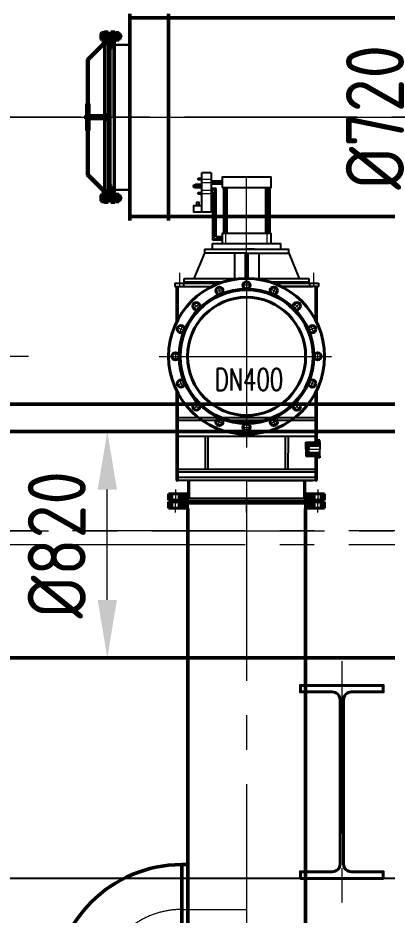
# Model space of a CAD drawing. Header units: millimetres. Extents: x 188205 to 604756, y -401673 to 15123.
# Drawn here: x 359863 to 361200, y -17253 to -14000 of the extents above; entities that cross this region are included whole.
import ezdxf

# ---------------------------------------------------------------- set-up
doc = ezdxf.new("R2010")
doc.units = ezdxf.units.MM
doc.header["$LTSCALE"] = 500
for name, pattern in [('CENTER', [2, 1.25, -0.25, 0.25, -0.25]), ('DASHEDX2', [38.1, 25.4, -12.7]), ('PHANTOM2', [1.25, 0.625, -0.125, 0.125, -0.125, 0.125, -0.125])]:
    doc.linetypes.add(name, pattern=pattern)
for name, color, linetype, lineweight in [('2D', 4, 'PHANTOM2', 20), ('air-smoke', 5, 'Continuous', 50), ('gas', 2, 'Continuous', 50), ('gas-smoke', 6, 'Continuous', 50), ('POU', 4, 'Continuous', 20), ('SHI', 7, 'Continuous', 40), ('WEN', 3, 'Continuous', 20), ('ZHONG', 1, 'CENTER', 20), ('中心线', 1, 'CENTER', 18), ('尺寸', 4, 'Continuous', 18), ('虚线', 3, 'DASHEDX2', 25)]:
    doc.layers.add(name, color=color, linetype=linetype, lineweight=lineweight)
for name, color, linetype in [('dim', 7, 'Continuous'), ('HAN', 9, 'Continuous'), ('X1', 4, 'Continuous')]:
    doc.layers.add(name, color=color, linetype=linetype)
doc.styles.add('ACC', font='simplex.shx', dxfattribs={"width": 0.75, "bigfont": 'hztxt.shx'})
doc.styles.add('GB', font='gbenor.shx', dxfattribs={"bigfont": 'gbcbig.shx'})
doc.dimstyles.new('ISO-60', dxfattribs={"dimscale": 60, "dimtxt": 3.5, "dimasz": 3.5, "dimexe": 1.8, "dimexo": 1.25, "dimgap": 1.3, "dimtad": 1, "dimrnd": 1, "dimdsep": 46, "dimtxsty": 'GB', "dimcen": 0, "dimclrd": 3, "dimclre": 3, "dimclrt": 256, "dimadec": 0, "dimazin": 0, "dimtfac": 1, "dimtix": 1, "dimtmove": 0, "dimatfit": 3, "dimldrblk": 'DOTSMALL', "dimfxl": 0, "dimlwd": 20, "dimlwe": 20, "dimarcsym": 0})
pattern_1 = [(45, (-4402.3579, -2863.9112), (-0.71178518, 0.71178518), [])]
pattern_2 = [(45, (204.382, -1257.5965), (-3.558926, 3.558926), [])]
pattern_3 = [(45, (204.3822, -1206.0965), (-0.7117852, 0.7117852), [])]
pattern_4 = [(315, (-8383.129, 8656.28), (-2.245064, -2.245064), [])]
pattern_5 = [(45, (-8383.129, -9706.2963), (-2.245064, 2.245064), [])]

# ---------------------------------------------------------------- blocks, each defined once
blk = doc.blocks.new('dl')
at = {"layer": 'SHI'}
blk.add_lwpolyline([(168935.8, 74025.5), (169085.8, 74025.5), (169085.8, 74049.5), (168970.3, 74049.5, -0.414214), (168942.3, 74077.5), (168942.3, 74673.5, -0.414214), (168970.3, 74701.5), (169085.8, 74701.5), (169085.8, 74725.5), (168935.8, 74725.5), (168785.8, 74725.5), (168785.8, 74701.5), (168901.3, 74701.5, -0.414214), (168929.3, 74673.5), (168929.3, 74077.5, -0.414214), (168901.3, 74049.5), (168785.8, 74049.5), (168785.8, 74025.5)], format="xyb", close=True, dxfattribs=at)
at = {"layer": 'ZHONG'}
blk.add_line((168935.8, 74813), (168935.8, 73934.6), dxfattribs=at)
blk = doc.blocks.new('air-master-2')
at = {"layer": 'ZHONG'}
blk.add_line((10524.6, -1725), (-6305.5, -1725), dxfattribs=at)
blk = doc.blocks.new('air-waste-master-2')
at = {"layer": 'air-smoke'}
for p, q in [((12509, -1140), (7239, -1140)), ((12509, -1960), (6109, -1960))]:
    blk.add_line(p, q, dxfattribs=at)
at = {"layer": 'ZHONG'}
for p, q in [((-1955.6, 0), (14808.7, 0)), ((-574.7, 0), (14388, 0)), ((41548, -1550), (0, -1550))]:
    blk.add_line(p, q, dxfattribs=at)
blk = doc.blocks.new('gas-master-2')
at = {"layer": 'gas'}
for p, q in [((1314.5, -1350), (1314.5, -2100)), ((1314.5, -2085), (6339.5, -2085))]:
    blk.add_line(p, q, dxfattribs=at)
at = {"layer": 'ZHONG'}
blk.add_line((-11051.6, -1725), (6880, -1725), dxfattribs=at)
blk = doc.blocks.new('防爆膜-DN500')
at = {"layer": 'WEN'}
h = blk.add_hatch(dxfattribs=at)
h.set_pattern_fill('ANSI31', color=256, scale=8.05293, style=0)
h.set_pattern_definition([(45, (-4402.3579, -2894.9538), (-0.71178518, 0.71178518), [])])
h.paths.add_polyline_path([(-75.7, -40.6), (-76.5, -40.6), (-76.5, -135), (-75.7, -135)])
h = blk.add_hatch(dxfattribs=at)
h.set_pattern_fill('ANSI31', color=256, scale=8.05293, style=0)
h.set_pattern_definition([(45, (-4402.3579, -2946.4538), (-0.71178518, 0.71178518), [])])
h.paths.add_polyline_path([(-75.7, -186.5), (-76.5, -186.5), (-76.5, -260.5), (-75.7, -260.5)])
at = {"layer": 'X1'}
h = blk.add_hatch(dxfattribs=at)
h.set_pattern_fill('ANSI31', color=256, scale=40.26465, style=0)
h.set_pattern_definition([(45, (204.382, -1154.5965), (-3.558926, 3.558926), [])])
h.paths.add_polyline_path([(-55.6, 307), (-55.6, 308), (-55.6, 309.2), (-69.3, 309.2), (-69.3, 302.3), (-55.6, 302.3)])
h.paths.add_polyline_path([(-79, 309.2), (-92.7, 309.2), (-92.7, 302.3), (-79, 302.3)])
h.paths.add_polyline_path([(-79, 282.6), (-79, 283.8), (-92.7, 283.8), (-92.7, 278.2), (-92.7, 265.7), (-76.5, 265.7), (-76.5, 280.2)])
h.paths.add_polyline_path([(-55.6, 283.8), (-69.3, 283.8), (-69.3, 282.8, -0.198912), (-69.4, 282.5), (-71.7, 280.2), (-71.7, 265.7), (-55.6, 265.7)])
h = blk.add_hatch(dxfattribs=at)
h.set_pattern_fill('ANSI31', color=256, scale=8.05293, angle=90, style=0)
h.set_pattern_definition([(135, (204.3822, -1154.5965), (-0.7117852, -0.7117852), [])])
h.paths.add_polyline_path([(-75.7, 280.2), (-76.5, 280.2), (-76.5, 245), (-75.7, 245)])
at = {"layer": 'X1', "ltscale": 0.5}
h = blk.add_hatch(dxfattribs=at)
h.set_pattern_fill('ANSI37', color=256, scale=16.10586, style=0)
h.set_pattern_definition([(45, (204.3822, -1154.5965), (-1.4235704, 1.4235704), []), (135, (204.3822, -1154.5965), (-1.4235704, -1.4235704), [])])
h.paths.add_polyline_path([(-71.7, 280.2), (-75.7, 280.2), (-75.7, 265.7), (-71.7, 265.7)])
at = {"layer": 'X1'}
h = blk.add_hatch(dxfattribs=at)
h.set_pattern_fill('ANSI31', color=256, scale=8.05293, angle=90, style=0)
h.set_pattern_definition([(135, (204.3822, -1149.2151), (-0.7117852, -0.7117852), [])])
h.paths.add_polyline_path([(-75.7, 244.9), (-76.5, 244.9), (-76.5, 244.5), (-76.5, 186.3), (-75.7, 186.3)])
h = blk.add_hatch(dxfattribs=at)
h.set_pattern_fill('ANSI31', color=256, scale=8.05293, style=0)
h.set_pattern_definition([(315, (-4402.3579, 2894.9538), (-0.71178518, -0.71178518), [])])
h.paths.add_polyline_path([(-75.7, 40.6), (-76.5, 40.6), (-76.5, 135), (-75.7, 135)])
h = blk.add_hatch(dxfattribs=at)
h.set_pattern_fill('ANSI31', color=256, scale=24.15879, style=0)
h.set_pattern_definition([(45, (-2178.5933, -2894.9538), (-2.1353555, 2.1353555), [])])
h.paths.add_polyline_path([(-152.2, 44.9), (-157.1, 47.9), (-157.1, 20.8), (-152.2, 18.4)])
h.paths.add_polyline_path([(-147.4, 41.8), (-152.2, 44.9), (-152.2, 18.4), (-147.4, 16)])
h.paths.add_polyline_path([(-152.2, 18.4), (-157.1, 20.8), (-157.1, 6.4), (-152.2, 6.4)])
h.paths.add_polyline_path([(-147.4, 16), (-152.2, 18.4), (-152.2, 6.4), (-147.4, 6.4)])
h.paths.add_polyline_path([(-147.4, 48.3), (-152.2, 48.3), (-152.2, 44.9), (-147.4, 41.8)])
h.paths.add_polyline_path([(-152.2, 48.3), (-157.1, 48.3), (-157.1, 47.9), (-152.2, 44.9)])
h.paths.add_polyline_path([(-152.2, -6.4), (-157.1, -6.4), (-157.1, -48.3), (-152.2, -48.3)])
h.paths.add_polyline_path([(-147.4, -6.4), (-152.2, -6.4), (-152.2, -48.3), (-147.4, -48.3)])
h = blk.add_hatch(dxfattribs=at)
h.set_pattern_fill('ANSI31', color=256, scale=8.05293, style=0)
h.set_pattern_definition(pattern_3)
h.paths.add_polyline_path([(-75.7, 40.4), (-76.5, 40.4), (-76.5, 0), (-75.7, 0)])
h = blk.add_hatch(dxfattribs=at)
h.set_pattern_fill('ANSI31', color=256, scale=8.05293, style=0)
h.set_pattern_definition(pattern_3)
h.paths.add_polyline_path([(-75.7, 0), (-76.5, 0), (-76.5, -40.6), (-75.7, -40.6)])
at = {"layer": 'X1', "ltscale": 0.5}
h = blk.add_hatch(dxfattribs=at)
h.set_pattern_fill('ANSI31', color=256, scale=8.05293, style=0)
h.set_pattern_definition(pattern_1)
h.paths.add_polyline_path([(-75.7, -178), (-76.5, -178), (-76.5, -239.3), (-75.7, -239.3)])
at = {"layer": 'X1'}
h = blk.add_hatch(dxfattribs=at)
h.set_pattern_fill('ANSI31', color=256, scale=8.05293, style=0)
h.set_pattern_definition(pattern_1)
h.paths.add_polyline_path([(-75.7, -239.1), (-76.5, -239.1), (-76.5, -281), (-75.7, -281)])
at = {"layer": 'X1', "ltscale": 0.5}
h = blk.add_hatch(dxfattribs=at)
h.set_pattern_fill('ANSI31', color=256, scale=40.26465, style=0)
h.set_pattern_definition(pattern_2)
h.paths.add_polyline_path([(-92.7, -283.8), (-79, -283.8), (-79, -282.6), (-76.5, -280.2), (-76.5, -265.7), (-92.7, -265.7)])
h.paths.add_polyline_path([(-92.7, -302.3), (-92.7, -308), (-92.7, -309.2), (-79, -309.2), (-79, -302.3)])
h = blk.add_hatch(dxfattribs=at)
h.set_pattern_fill('ANSI31', color=256, scale=40.26465, style=0)
h.set_pattern_definition(pattern_2)
h.paths.add_polyline_path([(-71.7, -280.2), (-69.4, -282.5, -0.198912), (-69.3, -282.8), (-69.3, -283.8), (-55.6, -283.8), (-55.6, -278.2), (-55.6, -265.7), (-71.7, -265.7)])
h.paths.add_polyline_path([(-55.6, -309.2), (-55.6, -302.3), (-69.3, -302.3), (-69.3, -309.2)])
at = {"layer": '2D'}
for p, q in [((-61.2, 0), (-61.2, 265.7)), ((-61.2, 264.5), (0, 264.5)), ((-61.2, 261.3), (0, 261.3)), ((-61.2, 0), (-61.2, -265.7)), ((-61.2, -261.3), (0, -261.3)), ((-61.2, -264.5), (0, -264.5))]:
    blk.add_line(p, q, dxfattribs=at)
at = {"layer": 'HAN'}
for p, q in [((-91, 300), (-55.6, 300)), ((-38.1, 300), (-34.7, 300)), ((-91, 286.2), (-55.6, 286.2)), ((-38.1, 286.2), (-34.7, 286.2)), ((-91, -286.2), (-55.6, -286.2)), ((-38.1, -286.2), (-34.7, -286.2)), ((-91, -300), (-55.6, -300)), ((-38.1, -300), (-34.7, -300))]:
    blk.add_line(p, q, dxfattribs=at)
at = {"layer": 'HAN', "linetype": 'Continuous'}
for p, q in [((-160.5, 5.8), (-143.5, 5.8)), ((-97, 5.8), (-106.4, 5.8)), ((-81.9, 5.8), (-80.6, 5.8)), ((-160.5, -5.8), (-143.5, -5.8)), ((-97, -5.8), (-106.4, -5.8)), ((-81.9, -5.8), (-80.6, -5.8))]:
    blk.add_line(p, q, dxfattribs=at)
at = {"layer": 'SHI'}
for p, q in [((-105.1, 303.5), (-103.1, 307)), ((-105.1, 303.5), (-105.1, 282.6)), ((-103.1, 307), (-95.1, 307)), ((-103.1, 300.1), (-95.1, 300.1)), ((-95.1, 308), (-92.7, 308)), ((-95.1, 278.2), (-95.1, 308)), ((-95.1, 307), (-95.1, 279.1)), ((-92.7, 309.2), (-92.7, 9.9)), ((-79, 309.2), (-92.7, 309.2)), ((-79, 309.2), (-92.7, 309.2)), ((-92.7, 309.2), (-92.7, 250.2)), ((-92.7, 278.2), (-92.7, 308)), ((-92.7, 302.3), (-79, 302.3)), ((-92.7, 301.1), (-55.6, 301.1)), ((-91, 301.1), (-91, 285)), ((-79, 301.1), (-79, 309.2)), ((-69.3, 301.1), (-69.3, 309.2)), ((-69.3, 309.2), (-55.6, 309.2)), ((-69.3, 302.3), (-55.6, 302.3)), ((-55.6, 309.2), (-55.6, 0)), ((-55.6, 308), (-53.2, 308)), ((-55.6, 278.2), (-55.6, 308)), ((-55.6, 307), (-55.6, 279.1)), ((-53.2, 278.2), (-53.2, 308)), ((-53.2, 303.5), (-51.2, 307)), ((-53.2, 303.5), (-53.2, 282.6)), ((-51.2, 307), (-40.1, 307)), ((-51.2, 300.1), (-40.1, 300.1)), ((-38.1, 303.5), (-40.1, 307)), ((-38.1, 303.5), (-38.1, 282.6)), ((-38.1, 301.1), (-35.8, 301.1)), ((-34.7, 300), (-35.8, 301.1)), ((-35.8, 301.1), (-35.8, 285)), ((-34.7, 300), (-34.7, 286.2)), ((-97.5, 267.7), (-154.7, 209.7)), ((-92.7, 265.7), (-149.8, 207.7)), ((-105.1, 282.6), (-103.1, 279.1)), ((-103.1, 286.1), (-95.1, 286.1)), ((-103.1, 279.1), (-95.1, 279.1)), ((-97.5, 279.1), (-97.5, 267.7)), ((-97.5, 267.7), (-92.7, 265.7)), ((-95.1, 278.2), (-92.7, 278.2)), ((-92.7, 285), (-55.6, 285)), ((-92.7, 283.8), (-55.6, 283.8)), ((-80.6, 265.7), (-80.6, 0)), ((-79, 282.6), (-79, 285)), ((-79, 282.6), (-76.5, 280.2)), ((-79, 282.6), (-76.5, 280.2)), ((-77.4, 265.7), (-77.4, 0)), ((-76.5, 280.2), (-76.5, 0)), ((-76.5, 280.2), (-76.5, 239.1)), ((-76.5, 280.2), (-76.5, 239.1)), ((-75.7, 280.2), (-75.7, 0)), ((-69.4, 282.5), (-71.7, 280.2)), ((-71.7, 280.2), (-71.7, 249.2)), ((-71.7, 265.7), (-55.6, 265.7)), ((-70.9, 265.7), (-70.9, 250)), ((-69.3, 282.8), (-69.3, 285)), ((-67.7, 265.7), (-67.7, 248.7)), ((-55.6, 278.2), (-53.2, 278.2)), ((-53.2, 282.6), (-51.2, 279.1)), ((-51.2, 286.1), (-40.1, 286.1)), ((-51.2, 279.1), (-40.1, 279.1)), ((-38.1, 282.6), (-40.1, 279.1)), ((-38.1, 285), (-35.8, 285)), ((-35.8, 285), (-34.7, 286.2)), ((-77.4, 239.2), (-77.4, 260.1)), ((-76.5, 260.1), (-76.5, 0)), ((-74.9, 246), (-70.9, 250)), ((-74.9, 246), (-74.9, 0)), ((-71.7, 244.6), (-67.7, 248.7)), ((-71.7, 244.6), (-71.7, 0)), ((-154.7, 48.3), (-154.7, 209.7)), ((-154.7, 209.7), (-149.8, 207.7)), ((-149.8, 48.3), (-149.8, 207.7)), ((-157.1, 6.4), (-157.1, 48.3)), ((-157.1, 48.3), (-147.4, 48.3)), ((-147.4, 6.4), (-147.4, 48.3)), ((-160.5, 5.8), (-159.8, 6.4)), ((-160.5, -5.8), (-160.5, 5.8)), ((-159.8, 6.4), (-97, 6.4)), ((-159.8, 6.4), (-159.8, -6.4)), ((-143.5, 6.4), (-143.5, -6.4)), ((-106.4, 6.4), (-106.4, -6.4)), ((-97, -9.9), (-97, 9.9)), ((-90.5, 9.9), (-97, 9.9)), ((-90.5, 6.1), (-97, 6.1)), ((-89.4, 8), (-90.5, 9.9)), ((-89.4, -9.9), (-89.4, 9.9)), ((-82.9, 9.9), (-89.4, 9.9)), ((-89.4, -8), (-89.4, 8)), ((-82.9, 6.1), (-89.4, 6.1)), ((-81.9, 8), (-82.9, 9.9)), ((-81.9, -8), (-81.9, 8)), ((-81.9, 6.4), (-81.2, 6.4)), ((-81.2, 6.4), (-81.2, -6.4)), ((-80.6, 5.8), (-81.2, 6.4)), ((-80.6, -5.8), (-80.6, 5.8)), ((-80.6, -265.7), (-80.6, 0)), ((-77.4, -265.7), (-77.4, 0)), ((-76.5, -260.1), (-76.5, 0)), ((-76.5, -280.2), (-76.5, 0)), ((-75.7, -280.2), (-75.7, 0)), ((-74.9, -246), (-74.9, 0)), ((-71.7, -244.6), (-71.7, 0)), ((-55.6, -309.2), (-55.6, 0)), ((-159.8, -6.4), (-160.5, -5.8)), ((-159.8, -6.4), (-97, -6.4)), ((-157.1, -6.4), (-157.1, -48.3)), ((-147.4, -6.4), (-147.4, -48.3)), ((-90.5, -6.1), (-97, -6.1)), ((-90.5, -9.9), (-97, -9.9)), ((-92.7, -309.2), (-92.7, -9.9)), ((-89.4, -8), (-90.5, -9.9)), ((-82.9, -6.1), (-89.4, -6.1)), ((-82.9, -9.9), (-89.4, -9.9)), ((-81.9, -8), (-82.9, -9.9)), ((-81.9, -6.4), (-81.2, -6.4)), ((-81.2, -6.4), (-80.6, -5.8)), ((-157.1, -48.3), (-147.4, -48.3)), ((-154.7, -48.3), (-154.7, -209.7)), ((-149.8, -48.3), (-149.8, -207.7)), ((-154.7, -209.7), (-149.8, -207.7)), ((-97.5, -267.7), (-154.7, -209.7)), ((-92.7, -265.7), (-149.8, -207.7)), ((-92.7, -309.2), (-92.7, -243.5)), ((-74.9, -246), (-70.9, -250)), ((-71.7, -244.6), (-67.7, -248.7)), ((-71.7, -280.2), (-71.7, -249.2)), ((-70.9, -265.7), (-70.9, -250)), ((-67.7, -265.7), (-67.7, -248.7)), ((-105.1, -282.6), (-103.1, -279.1)), ((-105.1, -303.5), (-105.1, -282.6)), ((-103.1, -279.1), (-95.1, -279.1)), ((-103.1, -286.1), (-95.1, -286.1)), ((-97.5, -267.7), (-92.7, -265.7)), ((-97.5, -279.1), (-97.5, -267.7)), ((-95.1, -278.2), (-92.7, -278.2)), ((-95.1, -278.2), (-95.1, -308)), ((-95.1, -307), (-95.1, -279.1)), ((-92.7, -278.2), (-92.7, -308)), ((-92.7, -283.8), (-55.6, -283.8)), ((-92.7, -285), (-55.6, -285)), ((-91, -301.1), (-91, -285)), ((-79, -282.6), (-76.5, -280.2)), ((-79, -282.6), (-76.5, -280.2)), ((-79, -282.6), (-79, -285)), ((-71.7, -265.7), (-55.6, -265.7)), ((-69.4, -282.5), (-71.7, -280.2)), ((-69.3, -282.8), (-69.3, -285)), ((-55.6, -278.2), (-53.2, -278.2)), ((-55.6, -278.2), (-55.6, -308)), ((-55.6, -307), (-55.6, -279.1)), ((-53.2, -278.2), (-53.2, -308)), ((-53.2, -282.6), (-51.2, -279.1)), ((-53.2, -303.5), (-53.2, -282.6)), ((-51.2, -279.1), (-40.1, -279.1)), ((-51.2, -286.1), (-40.1, -286.1)), ((-38.1, -282.6), (-40.1, -279.1)), ((-38.1, -303.5), (-38.1, -282.6)), ((-38.1, -285), (-35.8, -285)), ((-35.8, -285), (-34.7, -286.2)), ((-35.8, -301.1), (-35.8, -285)), ((-34.7, -300), (-34.7, -286.2)), ((-105.1, -303.5), (-103.1, -307)), ((-103.1, -300.1), (-95.1, -300.1)), ((-103.1, -307), (-95.1, -307)), ((-95.1, -308), (-92.7, -308)), ((-92.7, -301.1), (-55.6, -301.1)), ((-92.7, -302.3), (-79, -302.3)), ((-79, -309.2), (-92.7, -309.2)), ((-79, -309.2), (-92.7, -309.2)), ((-79, -301.1), (-79, -309.2)), ((-69.3, -301.1), (-69.3, -309.2)), ((-69.3, -302.3), (-55.6, -302.3)), ((-69.3, -309.2), (-55.6, -309.2)), ((-55.6, -308), (-53.2, -308)), ((-53.2, -303.5), (-51.2, -307)), ((-51.2, -300.1), (-40.1, -300.1)), ((-51.2, -307), (-40.1, -307)), ((-38.1, -303.5), (-40.1, -307)), ((-38.1, -301.1), (-35.8, -301.1)), ((-34.7, -300), (-35.8, -301.1))]:
    blk.add_line(p, q, dxfattribs=at)
at = {"layer": 'SHI', "ltscale": 0.5}
for p, q in [((-92.7, 265.7), (-76.5, 265.7)), ((-76.5, 280.2), (-71.7, 280.2)), ((-76.5, 266.1), (-76.5, 266.1)), ((-75.7, 265.7), (-71.7, 265.7)), ((-92.7, -265.7), (-76.5, -265.7)), ((-76.5, -280.2), (-71.7, -280.2)), ((-75.7, -265.7), (-71.7, -265.7))]:
    blk.add_line(p, q, dxfattribs=at)
at = {"layer": 'SHI'}
for centre, radius, start, end in [((-99.6, 304.4), 5.6, 188.9393, 231.0607), ((-92, 293.1), 13.1, 147.7958, 212.2042), ((-47.7, 304.4), 5.6, 188.9393, 231.0607), ((-40.1, 293.1), 13.1, 147.7958, 212.2042), ((-43.7, 304.4), 5.6, 308.9393, 351.0607), ((-51.2, 293.1), 13.1, 327.7958, 32.2042), ((-99.6, 281.8), 5.6, 128.9393, 171.0607), ((-69.7, 282.8), 0.403, 315, 0), ((-47.7, 281.8), 5.6, 128.9393, 171.0607), ((-43.7, 281.8), 5.6, 8.9393, 51.0607), ((-92.8, 8.7), 3.39, 311.5501, 348.4499), ((-107.5, 0), 18.1, 340.1469, 19.8531), ((-85.2, 8.7), 3.39, 311.5501, 348.4499), ((-99.9, 0), 18.1, 340.1469, 19.8531), ((-92.8, -8.7), 3.39, 11.5501, 48.4499), ((-85.2, -8.7), 3.39, 11.5501, 48.4499), ((-99.6, -281.8), 5.6, 188.9393, 231.0607), ((-92, -293.1), 13.1, 147.7958, 212.2042), ((-69.7, -282.8), 0.403, 0, 45), ((-47.7, -281.8), 5.6, 188.9393, 231.0607), ((-40.1, -293.1), 13.1, 147.7958, 212.2042), ((-43.7, -281.8), 5.6, 308.9393, 351.0607), ((-51.2, -293.1), 13.1, 327.7958, 32.2042), ((-99.6, -304.4), 5.6, 128.9393, 171.0607), ((-47.7, -304.4), 5.6, 128.9393, 171.0607), ((-43.7, -304.4), 5.6, 8.9393, 51.0607)]:
    blk.add_arc(centre, radius, start, end, dxfattribs=at)
at = {"layer": 'WEN', "ltscale": 0.5}
for points in [[(-83.2, 265.7), (-80.6, 262.4), (-80.6, 265.7)], [(-67.7, 261.3), (-64.4, 265.7), (-67.7, 265.7)], [(-83.2, -265.7), (-80.6, -262.4), (-80.6, -265.7)], [(-67.7, -261.3), (-64.4, -265.7), (-67.7, -265.7)], [(-67.7, -261.3), (-64.4, -265.7), (-67.7, -265.7)]]:
    blk.add_solid(points, dxfattribs=at)
at = {"layer": 'ZHONG'}
for p, q in [((-27.3, 293.1), (-108.7, 293.1)), ((-95.1, 266.7), (-152.2, 208.7)), ((-95.1, 276.7), (-95.1, 266.7)), ((-152.2, 0), (-152.2, 208.7)), ((-164.8, 0), (0, 0)), ((-152.2, 0), (-152.2, -208.7)), ((-95.1, -266.7), (-152.2, -208.7)), ((-95.1, -276.7), (-95.1, -266.7)), ((-27.3, -293.1), (-108.7, -293.1))]:
    blk.add_line(p, q, dxfattribs=at)
blk = doc.blocks.new('gas-waste-master-2')
at = {"layer": 'gas-smoke'}
for p, q in [((11110, 375), (11110, -375)), ((11110, 360), (14183.5, 360)), ((11110, -360), (16275, -360)), ((13183.5, -1040), (6883.5, -1040)), ((13183.5, -1960), (6883.5, -1960))]:
    blk.add_line(p, q, dxfattribs=at)
at = {"layer": 'ZHONG'}
for p, q in [((19.8, 0), (16703.2, 0)), ((189.8, -1500), (28756, -1500)), ((44527.5, -1500), (1380.5, -1500))]:
    blk.add_line(p, q, dxfattribs=at)
blk.add_blockref('防爆膜-DN500', (11110, 0))
blk = doc.blocks.new('*D336')
at = {"layer": 'Defpoints', "color": 0}
for p in [(360128.3, -15500.5), (360186.7, -15500.5), (360128.3, -16320.5)]:
    blk.add_point(p, dxfattribs=at)
at = {"layer": 'WEN', "color": 3, "lineweight": 20}
for p, q in [((360203.3, -15500.5), (360294.7, -15500.5)), ((360186.7, -16110.5), (360186.7, -15710.5)), ((360203.3, -16320.5), (360294.7, -16320.5))]:
    blk.add_line(p, q, dxfattribs=at)
at = {"layer": 'WEN', "color": 3}
for points in [[(360151.7, -15710.5), (360221.7, -15710.5), (360186.7, -15500.5)], [(360151.7, -16110.5), (360221.7, -16110.5), (360186.7, -16320.5)]]:
    blk.add_solid(points, dxfattribs=at)
at = {"layer": 'WEN', "insert": (360003.7, -15910.5), "char_height": 210, "attachment_point": 5, "rotation": 90, "style": 'GB'}
blk.add_mtext('%%c820', dxfattribs=at)
blk = doc.blocks.new('_DotSmall')
at = {"color": 0, "linetype": 'ByBlock', "const_width": 0.5}
blk.add_lwpolyline([(-0.0625, 0, 1), (0.0625, 0, 1)], format="xyb", close=True, dxfattribs=at)
blk = doc.blocks.new('*D345')
at = {"layer": 'Defpoints', "color": 0}
for p in [(361339.3, -14000.5), (361359.8, -14000.5), (361359.8, -14720.5)]:
    blk.add_point(p, dxfattribs=at)
at = {"layer": 'WEN', "color": 3, "lineweight": 20}
for p, q in [((361284.8, -14000.5), (361231.3, -14000.5)), ((361339.3, -14510.5), (361339.3, -14210.5)), ((361284.8, -14720.5), (361231.3, -14720.5))]:
    blk.add_line(p, q, dxfattribs=at)
at = {"layer": 'WEN', "color": 3}
for points in [[(361304.3, -14210.5), (361374.3, -14210.5), (361339.3, -14000.5)], [(361304.3, -14510.5), (361374.3, -14510.5), (361339.3, -14720.5)]]:
    blk.add_solid(points, dxfattribs=at)
at = {"layer": 'WEN', "insert": (361156.3, -14360.5), "char_height": 210, "attachment_point": 5, "rotation": 90, "style": 'GB'}
blk.add_mtext('%%c720', dxfattribs=at)
blk = doc.blocks.new('wf-3tf-dn350-b')
for p, q in [((-145.4, 463.6), (-145.4, 605.6)), ((-145.4, 605.6), (-112.4, 605.6)), ((-112.4, 605.6), (-112.4, 463.6)), ((-69, 554.1), (-69, 589.1)), ((-69, 589), (69, 589)), ((-69, 589), (69, 589)), ((-54.1, 365.1), (-54, 589)), ((0, 247), (0, 589)), ((50.4, 365), (50.5, 589)), ((69, 554), (69, 589)), ((-177.7, 557.6), (-145.4, 557.6)), ((-145.4, 583.6), (-171.2, 583.6)), ((-145.4, 563.6), (-170.1, 563.6)), ((-145.4, 557.6), (-170.1, 557.6)), ((-145.4, 583.6), (-112.4, 583.6)), ((-145.4, 571.6), (-112.4, 571.6)), ((-112.4, 583.6), (-112.4, 463.6)), ((-112.4, 577.6), (-69, 577.6)), ((-112.4, 571.6), (-69, 571.6)), ((-112.4, 565.6), (-69, 565.6)), ((-69, 554.1), (0, 554)), ((-61.1, 400.1), (-61, 554.1)), ((-47.1, 400), (-47, 554)), ((69, 554), (0, 554)), ((43.4, 400), (43.5, 554)), ((57.4, 400), (57.5, 554)), ((-145.4, 531.6), (-177.7, 531.6)), ((-145.4, 551.6), (-170.1, 551.6)), ((-145.4, 543.6), (-112.4, 543.6)), ((-145.4, 531.6), (-112.4, 531.6)), ((-94.2, 549.5), (-112.4, 549.6)), ((-100.2, 543.6), (-112.4, 543.6)), ((-106.2, 537.6), (-112.4, 537.6)), ((-106.3, 376.6), (-106.2, 537.6)), ((-100.3, 382.6), (-100.2, 543.6)), ((-94.3, 388.5), (-94.2, 549.5)), ((-112.4, 463.6), (-145.4, 463.6)), ((-69.1, 365.1), (-69.1, 400.1)), ((-0.1, 400), (-69.1, 400.1)), ((-51.6, 365), (-51.6, 400)), ((-0.1, 400), (65.4, 400)), ((47.9, 365), (47.9, 400)), ((65.4, 365), (65.4, 400)), ((-69.1, 376.6), (-106.3, 376.6)), ((-69.1, 382.6), (-100.3, 382.6)), ((-98.1, 365.1), (97.9, 364.9)), ((-98.1, 365.1), (-98.1, 351.1)), ((-69.1, 388.6), (-94.3, 388.5)), ((97.9, 364.9), (-69.1, 365.1)), ((-0.1, 365), (-69.1, 365.1)), ((-69.1, 365), (-69.1, 365)), ((-22.9, 365), (19.6, 365)), ((-12.5, 365), (13.1, 365)), ((19.6, 365), (28, 365)), ((97.9, 364.9), (97.9, 350.9)), ((-122.5, 335), (-210.7, 254)), ((-122.5, 351), (122.5, 351)), ((-122.5, 351), (0, 351)), ((-122.5, 351), (-122.5, 335)), ((0, 335), (-122.5, 335)), ((-49.8, 254), (-49.8, 335)), ((-5, 254), (-5, 335)), ((0, 335), (122.5, 335)), ((5, 254), (5, 335)), ((49.8, 335), (49.8, 254)), ((122.5, 335), (122.5, 351)), ((122.5, 335), (210.3, 254)), ((-234.8, 236.9), (-62.2, 237)), ((-234.8, 236.9), (-234.8, 225)), ((-210.7, 254), (0, 254)), ((-210.7, 242), (-210.7, 254)), ((-210.7, 242), (-62.2, 242)), ((-210.7, 242), (-210.7, 237)), ((-210.5, 242), (-38.2, 242)), ((-210.5, 242), (-210.5, 237)), ((-210.5, 237), (-62.2, 237)), ((-195.5, 249), (-195.5, 225)), ((-180.7, 237), (-180.7, 242)), ((-180.5, 237), (-180.5, 242)), ((-180.5, 237), (-180.5, 225)), ((0, 254), (210.3, 254)), ((38.2, 242), (210.3, 242)), ((62.3, 237), (210.5, 237)), ((62.5, 242), (210.3, 242)), ((62.5, 237), (214.3, 237)), ((180.5, 237), (180.5, 242)), ((180.5, 237), (180.5, 225)), ((195.5, 249), (195.5, 225)), ((195.5, 249), (195.5, 225)), ((210.3, 254), (210.3, 237)), ((210.5, 237), (235.3, 236.9)), ((235.3, 236.9), (235.3, 225)), ((-234.8, 225), (-96.9, 225)), ((-230, 225), (-230, 84.4)), ((-224, 225), (-224, 99.2)), ((-210.5, 225), (-96.9, 225)), ((230, 225), (97, 225)), ((97, 225), (214.5, 225)), ((214.5, 225), (211.5, 225)), ((214.5, 225), (217.5, 225)), ((224, 225), (224, 99.2)), ((230, 225), (230, 84.4)), ((230.3, 225), (235.3, 225)), ((-230, -84.4), (-230, -415)), ((230, -84.4), (230, -415)), ((-224, -99.2), (-224, -415)), ((224, -99.2), (224, -415)), ((224, -245), (-224, -245)), ((240, -267.5), (230, -267.5)), ((230, -267.5), (230, -299.5)), ((230, -286), (240, -286)), ((230, -287.5), (240, -287.5)), ((240, -274.5), (240, -267.5)), ((240, -274.5), (240, -299.5)), ((230, -311.5), (240, -311.5)), ((230, -313), (240, -313)), ((230, -331.5), (230, -324.5)), ((240, -324.5), (240, -299.5)), ((240, -324.5), (240, -331.5)), ((240, -331.5), (230, -331.5)), ((-230, -415), (-224, -415)), ((224, -395), (-224, -395)), ((224, -405), (-224, -405)), ((0, -405), (-188.5, -405)), ((-188.5, -405), (-188.5, -456.1)), ((0, -405), (188.5, -405)), ((188.5, -405), (188.5, -456.1)), ((224, -415), (230, -415)), ((0, -456.1), (-245, -456.1)), ((-245, -456.1), (-245, -480.1)), ((0, -480.1), (-245, -480.1)), ((0, -480.1), (-245, -480.1)), ((-245, -504.1), (-245, -480.1)), ((0, -456.1), (245, -456.1)), ((0, -480.1), (245, -480.1)), ((0, -480.1), (245, -480.1)), ((245, -456.1), (245, -480.1)), ((245, -504.1), (245, -480.1)), ((0, -504.1), (-245, -504.1)), ((0, -504.1), (245, -504.1))]:
    blk.add_line(p, q)
for points in [[(-145.4, 587.1), (-159.3, 585.8), (-159.3, 581.6), (-145.4, 580.1)], [(-145.4, 535.1), (-159.3, 533.8), (-159.3, 529.6), (-145.4, 528.1)], [(-156.3, 487.2), (-163.3, 487.2), (-163.3, 499.8), (-156.3, 499.8)]]:
    blk.add_lwpolyline(points, close=True)
blk.add_lwpolyline([(-145.4, 463.6), (-174.1, 463.6), (-174.1, 487.2), (-145.4, 487.2)])
for centre, radius in [((-170.1, 557.6), 6), ((0, 0), 245), ((0, 0), 225), ((0, 0), 188.5)]:
    blk.add_circle(centre, radius)
blk.add_arc((0, 0), 225, 200.1814, 180)
at = {"layer": 'ZHONG'}
for p, q in [((0, -586.1), (0, 619)), ((356, 0), (-311.2, 0))]:
    blk.add_line(p, q, dxfattribs=at)
at = {"insert": (-159.8, -239.3), "char_height": 100, "attachment_point": 1, "style": 'GB'}
blk.add_mtext_dynamic_manual_height_columns('DN350', width=343.773, gutter_width=12.5, heights=[0], dxfattribs=at)
blk = doc.blocks.new('wf-3tf-dn400-c')
at = {"layer": 'POU'}
h = blk.add_hatch(dxfattribs=at)
h.set_pattern_fill('ANSI31', color=256, style=0)
h.set_pattern_definition(pattern_4)
h.paths.add_polyline_path([(-244.5, -499), (-214, -499), (-214, -525), (-241, -525), (-244, -522), (-244.5, -522)])
h.paths.add_polyline_path([(-270.5, -522), (-282.5, -522), (-282.5, -499), (-270.5, -499)])
h = blk.add_hatch(dxfattribs=at)
h.set_pattern_fill('ANSI31', color=256, style=0)
h.set_pattern_definition(pattern_4)
h.paths.add_polyline_path([(244.5, -522), (244, -522), (241, -525), (214, -525), (214, -499), (244.5, -499)])
h.paths.add_polyline_path([(270.5, -499), (282.5, -499), (282.5, -522), (270.5, -522)])
h = blk.add_hatch(dxfattribs=at)
h.set_pattern_fill('ANSI31', color=256, style=0)
h.set_pattern_definition(pattern_5)
h.paths.add_polyline_path([(-244.5, -551), (-214, -551), (-214, -525), (-241, -525), (-244, -528), (-244.5, -528)])
h.paths.add_polyline_path([(-270.5, -528), (-282.5, -528), (-282.5, -551), (-270.5, -551)])
h = blk.add_hatch(dxfattribs=at)
h.set_pattern_fill('ANSI31', color=256, style=0)
h.set_pattern_definition(pattern_5)
h.paths.add_polyline_path([(244.5, -528), (244, -528), (241, -525), (214, -525), (214, -551), (244.5, -551)])
h.paths.add_polyline_path([(270.5, -551), (282.5, -551), (282.5, -528), (270.5, -528)])
at = {"layer": '尺寸'}
h = blk.add_hatch(dxfattribs=at)
h.set_pattern_fill('LINE', color=256, angle=45, style=0)
h.set_pattern_definition([(45, (-124314.4302, -158400.693), (-2.24506403, 2.24506403), [])])
h.paths.add_polyline_path([(214.9, -311.4), (214.9, -328.9), (221.9, -328.9), (221.9, -322.9), (221.9, -321.9), (224.9, -321.9), (224.9, -322.9), (264.9, -322.9), (264.9, -311.4), (264.9, -304.4), (254.9, -304.4), (254.9, -311.4)])
h.paths.add_polyline_path([(254.9, -361.4), (254.9, -368.4), (264.9, -368.4), (264.9, -361.4), (264.9, -349.9), (224.9, -349.9), (224.9, -350.9), (221.9, -350.9), (221.9, -348.4), (221.9, -343.9), (214.9, -343.9), (214.9, -361.4)])
h = blk.add_hatch(color=256, dxfattribs=at)
h.paths.add_polyline_path([(224.9, -324.4), (221.9, -324.4), (221.9, -328.4), (224.9, -328.4)])
h.paths.add_polyline_path([(224.9, -344.4), (221.9, -344.4), (221.9, -348.4), (224.9, -348.4)])
for p, q in [((-161.9, 522.9), (-161.9, 664.9)), ((-128.9, 664.9), (-161.9, 664.9)), ((-128.9, 664.9), (-128.9, 522.9)), ((-161.9, 622.9), (-186.6, 622.9)), ((-128.9, 642.9), (-128.9, 522.9)), ((-128.9, 636.9), (-89, 636.9)), ((-128.9, 624.9), (-89, 624.9)), ((-161.9, 610.9), (-186.6, 610.9)), ((-110.7, 608.9), (-128.9, 608.9)), ((-122.7, 596.9), (-128.9, 596.9)), ((-122.7, 421.8), (-122.7, 596.9)), ((-110.7, 433.8), (-110.7, 608.9)), ((-84, 611.9), (-84, 446.8)), ((-80, 446.8), (-80, 611.9)), ((-70, 446.8), (-70, 611.9)), ((70, 447), (70, 612.1)), ((80, 447), (80, 612.1)), ((84, 612.1), (84, 447)), ((-128.9, 522.9), (-161.9, 522.9)), ((-89, 433.8), (-110.7, 433.8)), ((-89, 446.8), (-89, 408.8)), ((-89, 446.8), (89, 446.8)), ((89, 409), (89, 446.8)), ((-124, 409), (124, 409)), ((-124, 389), (-124, 409)), ((-89, 421.8), (-122.7, 421.8)), ((124, 389), (124, 409)), ((-152.5, 374), (-191, 282)), ((-152.5, 389), (-152.5, 374)), ((-152.5, 389), (0, 389)), ((-152.5, 389), (-28.5, 389)), ((0, 374), (-152.5, 374)), ((-89, 389), (89, 389)), ((-44, 372.9), (-44, 282)), ((-28.5, 389), (0, 389)), ((-5, 374), (-5, 282.5)), ((0, 389), (152.5, 389)), ((28.5, 389), (0, 389)), ((0, 374), (152.5, 374)), ((5, 374), (5, 282.5)), ((44, 372.9), (44, 282)), ((152.5, 374), (152.5, 389)), ((152.5, 374), (191, 282)), ((-259.8, 265), (-97.9, 265)), ((-259.8, 265), (-259.8, 253.1)), ((-257.5, 265.1), (-97.8, 265)), ((-228, 265.1), (-228, 253.1)), ((-226.2, 282), (-16.8, 282)), ((-226.2, 270), (-226.2, 282)), ((-226.2, 270), (-83.1, 270)), ((-226.2, 270), (-83.1, 270)), ((-226.2, 270), (-226.2, 265)), ((17, 282), (225.8, 282)), ((83.1, 270), (225.8, 270)), ((83.1, 270), (225.8, 270)), ((97.9, 265), (232.9, 265)), ((97.9, 265), (236.7, 265)), ((225.8, 282), (225.8, 270)), ((225.8, 270), (225.8, 265)), ((227.9, 265), (227.9, 253)), ((232.9, 265), (260.2, 265)), ((260.2, 265), (260.2, 253)), ((-259.8, 253.1), (-125.6, 253)), ((-257.5, 253.1), (-125.6, 253)), ((-255, 253.1), (-255, 121.6)), ((-249, 253.1), (-249, 133.4)), ((254.9, 253), (125.6, 253)), ((125.6, 253), (236.9, 253)), ((236.9, 253), (233.9, 253)), ((236.9, 253), (239.9, 253)), ((248.9, 253), (248.9, 133.7)), ((254.9, 253), (254.9, 121.9)), ((255.2, 253), (260.2, 253)), ((-255, -121.6), (-255, -449.9)), ((254.9, -121.9), (254.9, -304.4)), ((-249, -133.4), (-249, -449.9)), ((248.9, -133.7), (248.9, -311.4)), ((-249, -289.9), (248.9, -289.9)), ((-149.9, -290.1), (-149.9, -410)), ((-139.9, -290.1), (-139.9, -410)), ((140.2, -290.4), (139.9, -410.3)), ((150.2, -290.5), (149.9, -410.3)), ((214.9, -336.4), (214.9, -311.4)), ((214.9, -311.4), (254.9, -311.4)), ((221.9, -321.9), (224.9, -321.9)), ((221.9, -324.4), (221.9, -321.9)), ((221.9, -336.4), (221.9, -322.9)), ((224.9, -324.4), (221.9, -324.4)), ((224.9, -321.9), (224.9, -336.4)), ((224.9, -324.4), (264.9, -324.4)), ((264.9, -304.4), (254.9, -304.4)), ((254.9, -304.4), (254.9, -311.4)), ((264.9, -311.4), (264.9, -304.4)), ((264.9, -311.4), (264.9, -336.4)), ((214.9, -328.9), (221.9, -328.9)), ((214.9, -336.4), (214.9, -361.4)), ((214.9, -343.9), (221.9, -343.9)), ((221.9, -328.4), (224.9, -328.4)), ((221.9, -336.4), (221.9, -349.9)), ((221.9, -344.4), (224.9, -344.4)), ((221.9, -348.4), (221.9, -350.9)), ((224.9, -348.4), (221.9, -348.4)), ((221.9, -350.9), (224.9, -350.9)), ((224.9, -350.9), (224.9, -336.4)), ((224.9, -348.4), (264.9, -348.4)), ((264.9, -361.4), (264.9, -336.4)), ((214.9, -361.4), (254.9, -361.4)), ((248.9, -361.4), (248.9, -449.9)), ((254.9, -368.4), (254.9, -361.4)), ((254.9, -368.4), (254.9, -449.9)), ((264.9, -368.4), (254.9, -368.4)), ((264.9, -361.4), (264.9, -368.4)), ((254.9, -410), (-254.9, -410)), ((254.9, -420), (-254.9, -420)), ((-255, -449.9), (-249, -449.9)), ((248.9, -439.9), (-249, -439.9)), ((248.9, -449.9), (-249, -449.9)), ((0, -449.9), (-238.5, -449.9)), ((-212.4, -450), (-212.4, -515)), ((-207.9, -450), (-207.9, -515)), ((0, -449.9), (238.4, -449.9)), ((207.9, -450), (207.9, -515)), ((212.4, -450), (212.4, -515)), ((248.9, -449.9), (254.9, -449.9)), ((212.4, -515), (-212.4, -515)), ((212.4, -535), (-212.4, -535))]:
    blk.add_line(p, q)
for points in [[(-161.9, 646.4), (-175.8, 645.1), (-175.8, 640.9), (-161.9, 639.4)], [(-89, 611.9), (89, 612.1), (89, 650.1), (-89, 649.9)], [(-161.9, 594.4), (-175.8, 593.1), (-175.8, 588.9), (-161.9, 587.4)], [(-172.7, 546.5), (-179.7, 546.5), (-179.7, 559.1), (-172.7, 559.1)]]:
    blk.add_lwpolyline(points, close=True)
blk.add_lwpolyline([(-161.9, 522.9), (-190.6, 522.9), (-190.6, 546.5), (-161.9, 546.5)])
blk.add_circle((-186.6, 616.9), 6)
at = {"layer": 'SHI'}
for p, q in [((-282.5, -499), (-213, -499)), ((-282.5, -499), (-282.5, -522)), ((-270.5, -499), (-270.5, -522)), ((-244.5, -499), (-244.5, -522)), ((-214, -499), (-214, -525)), ((213, -499), (282.5, -499)), ((214, -499), (214, -525)), ((244.5, -499), (244.5, -522)), ((270.5, -499), (270.5, -522)), ((282.5, -499), (282.5, -522)), ((-282.5, -522), (-244, -522)), ((-282.5, -528), (-244, -528)), ((-282.5, -551), (-282.5, -528)), ((-282.5, -551), (-213, -551)), ((-270.5, -551), (-270.5, -528)), ((-244.5, -551), (-244.5, -528)), ((-241, -525), (-244, -522)), ((-241, -525), (-244, -528)), ((-241, -525), (241, -525)), ((-241, -525), (241, -525)), ((-214, -551), (-214, -525)), ((213, -551), (282.5, -551)), ((214, -551), (214, -525)), ((241, -525), (244, -522)), ((241, -525), (244, -528)), ((244, -522), (282.5, -522)), ((244, -528), (282.5, -528)), ((244.5, -551), (244.5, -528)), ((270.5, -551), (270.5, -528)), ((282.5, -551), (282.5, -528))]:
    blk.add_line(p, q, dxfattribs=at)
for centre, radius in [((0, 0), 282.5), ((0, 257.5), 13), ((0, 0), 244), ((0, 0), 241), ((-98.5, 237.9), 13), ((98.5, 237.9), 13), ((0, 0), 214), ((-182.1, 182.1), 13), ((182.1, 182.1), 13), ((-237.9, 98.5), 13), ((237.9, 98.5), 13), ((-257.5, 0), 13), ((257.5, 0), 13), ((-237.9, -98.5), 13), ((237.9, -98.5), 13), ((-182.1, -182.1), 13), ((182.1, -182.1), 13), ((-98.5, -237.9), 13), ((98.5, -237.9), 13), ((0, -257.5), 13)]:
    blk.add_circle(centre, radius, dxfattribs=at)
at = {"layer": 'ZHONG'}
for p, q in [((0, 307.8), (0, -316.7)), ((-82.4, 244.6), (-114.7, 231.2)), ((-105.6, 255), (-91.2, 220.2)), ((17.5, 257.5), (-17.5, 257.5)), ((114.7, 231.2), (82.3, 244.6)), ((105.6, 255), (91.2, 220.2)), ((-195.1, 195.1), (-168.5, 168.5)), ((-169.7, 194.4), (-194.5, 169.7)), ((195.1, 195.1), (168.5, 168.5)), ((194.4, 169.7), (169.7, 194.5)), ((-255, 105.6), (-220.2, 91.2)), ((-231.2, 114.7), (-244.6, 82.3)), ((255, 105.6), (220.2, 91.2)), ((244.6, 82.4), (231.2, 114.7)), ((-316.9, 0), (319.7, 0)), ((-257.5, 17.5), (-257.5, -17.5)), ((257.5, -17.5), (257.5, 17.5)), ((-255, -105.6), (-220.2, -91.2)), ((-244.6, -82.4), (-231.2, -114.7)), ((255, -105.6), (220.2, -91.2)), ((231.2, -114.7), (244.6, -82.3)), ((-195.1, -195.1), (-168.5, -168.5)), ((-194.4, -169.7), (-169.7, -194.5)), ((195.1, -195.1), (168.5, -168.5)), ((169.7, -194.4), (194.5, -169.7)), ((-105.6, -255), (-91.2, -220.2)), ((105.6, -255), (91.2, -220.2)), ((-114.7, -231.2), (-82.3, -244.6)), ((-17.5, -257.5), (17.5, -257.5)), ((82.4, -244.6), (114.7, -231.2)), ((-257.5, -483.4), (-257.5, -535.4)), ((0, -483.4), (0, -535.4)), ((257.5, -483.4), (257.5, -535.4)), ((-257.5, -566.6), (-257.5, -514.7)), ((0, -566.6), (0, -514.7)), ((257.5, -566.6), (257.5, -514.7))]:
    blk.add_line(p, q, dxfattribs=at)
at = {"layer": '中心线'}
for p, q in [((-161.9, 642.9), (-179.3, 642.9)), ((-161.9, 642.9), (-128.9, 642.9)), ((-161.9, 630.9), (-128.9, 630.9)), ((-128.9, 630.9), (-89, 630.9)), ((0, 409), (0, 650.1)), ((-161.9, 590.9), (-179.3, 590.9)), ((-161.9, 602.9), (-128.9, 602.9)), ((-161.9, 590.9), (-128.9, 590.9)), ((-116.7, 602.9), (-128.9, 602.9)), ((-116.7, 427.8), (-116.7, 602.9)), ((-75, 408.8), (-75, 611.9)), ((75, 409), (75, 612.1)), ((0, 275), (0, 528.1)), ((-89, 427.8), (-116.7, 427.8)), ((-243, 303.1), (-243, 253.1)), ((0, 294.6), (0, -721)), ((242.8, 303), (242.8, 253)), ((242.9, 303), (242.9, 253)), ((214.9, -336.4), (264.9, -336.4))]:
    blk.add_line(p, q, dxfattribs=at)
at = {"layer": '尺寸'}
for p, q in [((-194.2, 616.9), (-161.9, 616.9)), ((-161.9, 616.9), (-186.6, 616.9)), ((224.9, -322.9), (264.9, -322.9)), ((224.9, -349.9), (264.9, -349.9))]:
    blk.add_line(p, q, dxfattribs=at)
at = {"layer": '虚线'}
for p, q in [((248.9, -223), (-249, -223)), ((248.9, -233), (-249, -233))]:
    blk.add_line(p, q, dxfattribs=at)
at = {"layer": 'dim', "style": 'ACC', "width": 0.7}
blk.add_text('DN400', height=80, dxfattribs=at).set_placement((-115.1, -124.2))
blk = doc.blocks.new('gas-b2')
for p, q in [((857, 1454.2), (857, 574.6)), ((1283, 1454.2), (1283, 574.6)), ((857, 574.6), (857, -262.5)), ((1283, 574.6), (1283, -262.5)), ((835, 162.5), (835, -162.5)), ((835, 162.5), (857, 162.5))]:
    blk.add_line(p, q)
blk.add_arc((835, -300), 462.5, 90, 180)
at = {"layer": 'ZHONG', "linetype": 'CENTER'}
blk.add_line((1070, 1454.2), (1070, -2562.3), dxfattribs=at)
at = {"layer": 'ZHONG'}
blk.add_line((835, 0), (1070, 0), dxfattribs=at)
blk.add_arc((835, -300), 300, 90, 180, dxfattribs=at)

msp = doc.modelspace()

# ---------------------------------------------------------------- linework, layer by layer
at = {"linetype": 'Continuous'}
msp.add_line((368667.215, -17120.474), (346602.215, -17120.474), dxfattribs=at)

# ---------------------------------------------------------------- block references
for name, p in [('wf-3tf-dn400-c', (360691.212, -15227.474)), ('wf-3tf-dn350-b', (359545.208, -15227.474))]:
    msp.add_blockref(name, p)
at = {"xscale": -1}
msp.add_blockref('dl', (529971.981, -91145.94), dxfattribs=at)
at = {"layer": 'gas'}
msp.add_blockref('gas-b2', (359621.212, -17233.035), dxfattribs=at)
at = {"layer": 'WEN'}
for name, p in [('air-master-2', (356567.216, -12635.474)), ('gas-master-2', (359094.204, -12635.474)), ('air-waste-master-2', (352138.216, -14360.474)), ('gas-waste-master-2', (349158.714, -14360.474))]:
    msp.add_blockref(name, p, dxfattribs=at)

# ---------------------------------------------------------------- dimensions: what is measured, and where the dimension line sits
for base, p1, p2, picture, middle in [((361339.325, -14000.474), (361359.821, -14720.461), (361359.821, -14000.474), '*D345', (361156.325, -14360.467)), ((360186.745, -15500.474), (360128.323, -16320.474), (360128.323, -15500.474), '*D336', (360003.745, -15910.474))]:
    dim = msp.add_linear_dim(base=base, p1=p1, p2=p2, angle=90, dimstyle='ISO-60', override={"dimpost": '%%c<>'}, dxfattribs=at)
    dim.commit()
    dim.dimension.update_dxf_attribs({"geometry": picture, "text_midpoint": middle})

doc.saveas('drawing.dxf')
